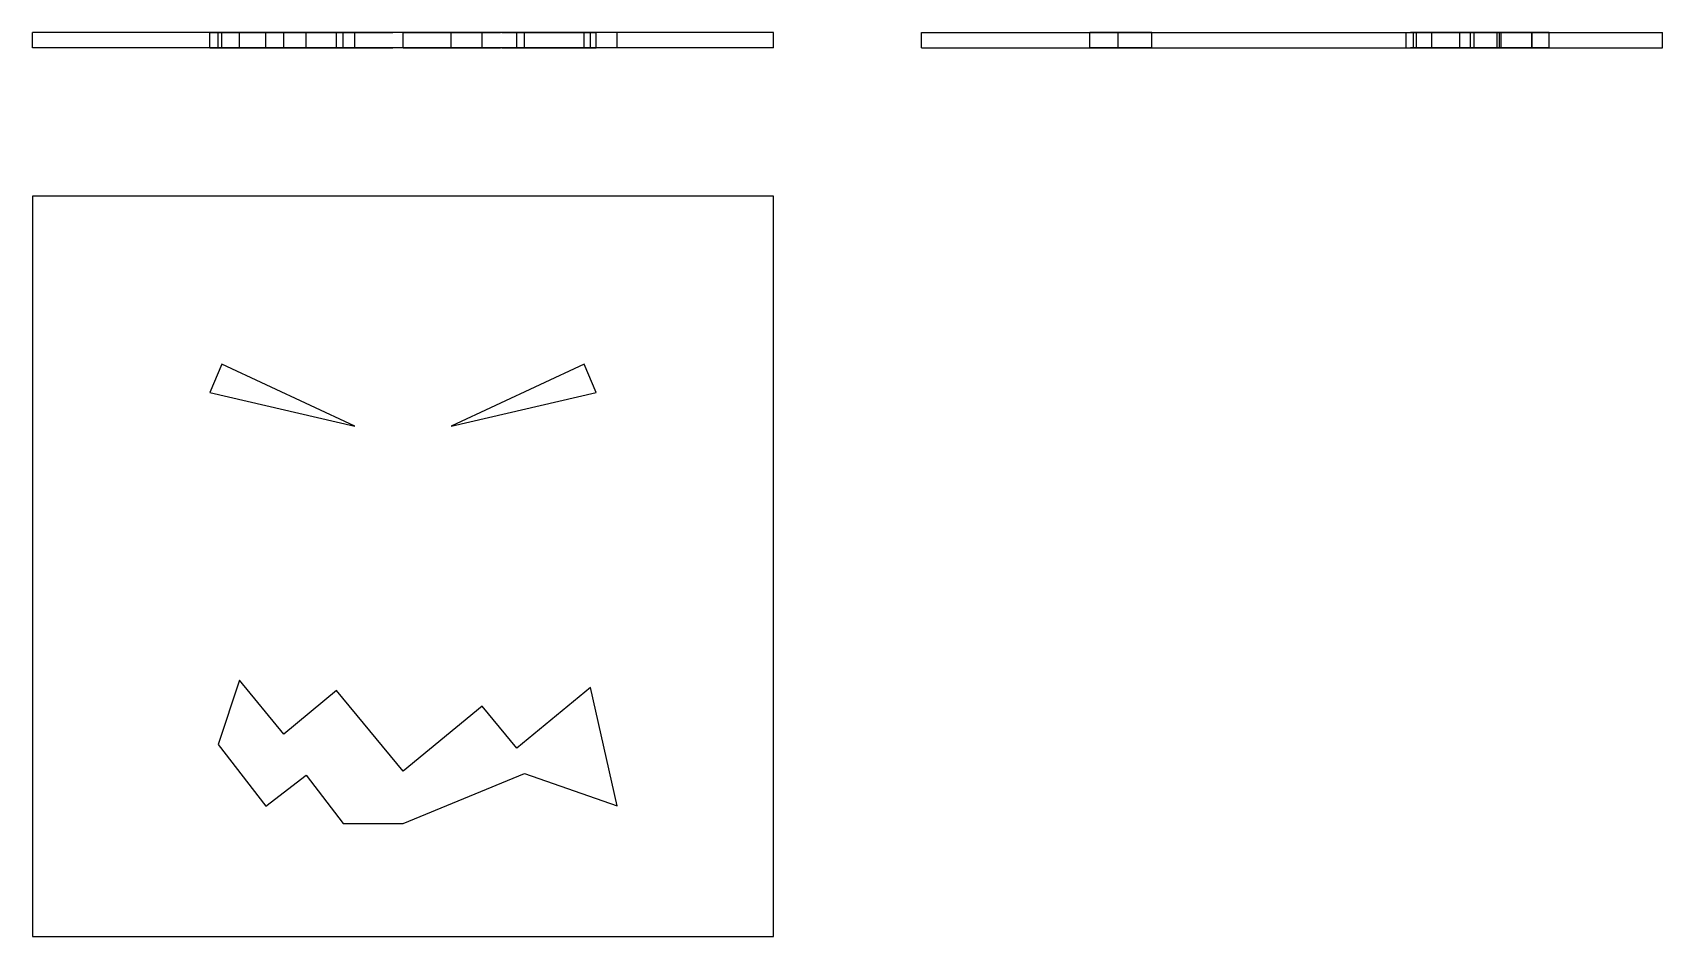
# Model space of a CAD drawing. Extents: x 0 to 3.3, y 0 to 1.83.
import ezdxf

# ---------------------------------------------------------------- set-up
doc = ezdxf.new("R2010")
doc.units = 0
doc.linetypes.add('HIDDEN', pattern=[0.075, 0.050025, -0.024975])
for name, color, linetype in [('FRONT', 7, 'CONTINUOUS'), ('FRONT_HID', 7, 'HIDDEN'), ('LEFT', 7, 'CONTINUOUS'), ('LEFT_HID', 7, 'HIDDEN'), ('TOP', 7, 'CONTINUOUS')]:
    doc.layers.add(name, color=color, linetype=linetype)

msp = doc.modelspace()

# ---------------------------------------------------------------- linework, layer by layer
at = {"layer": 'FRONT'}
for p, q in [((1.5, 1.83125), (0, 1.83125)), ((0, 1.8), (0, 1.83125)), ((1.5, 1.8), (1.5, 1.83125)), ((1.5, 1.8), (0, 1.8))]:
    msp.add_line(p, q, dxfattribs=at)
at = {"layer": 'FRONT_HID', "linetype": 'HIDDEN'}
for p, q in [((0.358973, 1.8), (0.358973, 1.83125)), ((0.358973, 1.83125), (0.65247, 1.83125)), ((0.383431, 1.83125), (0.358973, 1.83125)), ((0.375707, 1.8), (0.375707, 1.83125)), ((0.375707, 1.83125), (0.47207, 1.83125)), ((0.419173, 1.83125), (0.375707, 1.83125)), ((0.65247, 1.83125), (0.383431, 1.83125)), ((0.383431, 1.8), (0.383431, 1.83125)), ((0.508913, 1.83125), (0.419173, 1.83125)), ((0.419173, 1.8), (0.419173, 1.83125)), ((0.47207, 1.8), (0.47207, 1.83125)), ((0.47207, 1.83125), (0.553783, 1.83125)), ((0.61558, 1.83125), (0.508913, 1.83125)), ((0.508913, 1.8), (0.508913, 1.83125)), ((0.553783, 1.8), (0.553783, 1.83125)), ((0.553783, 1.83125), (0.6291, 1.83125)), ((0.75, 1.83125), (0.61558, 1.83125)), ((0.61558, 1.8), (0.61558, 1.83125)), ((0.6291, 1.8), (0.6291, 1.83125)), ((0.6291, 1.83125), (0.75, 1.83125)), ((0.65247, 1.8), (0.65247, 1.83125)), ((0.75, 1.8), (0.75, 1.83125)), ((0.75, 1.83125), (0.996072, 1.83125)), ((0.910141, 1.83125), (0.75, 1.83125)), ((0.75, 1.8), (0.75, 1.83125)), ((0.84753, 1.8), (0.84753, 1.83125)), ((0.84753, 1.83125), (1.141027, 1.83125)), ((1.116569, 1.83125), (0.84753, 1.83125)), ((0.980503, 1.83125), (0.910141, 1.83125)), ((0.910141, 1.8), (0.910141, 1.83125)), ((1.129859, 1.83125), (0.980503, 1.83125)), ((0.980503, 1.8), (0.980503, 1.83125)), ((0.996072, 1.8), (0.996072, 1.83125)), ((0.996072, 1.83125), (1.183564, 1.83125)), ((1.141027, 1.83125), (1.116569, 1.83125)), ((1.116569, 1.8), (1.116569, 1.83125)), ((1.183564, 1.83125), (1.129859, 1.83125)), ((1.129859, 1.8), (1.129859, 1.83125)), ((1.141027, 1.8), (1.141027, 1.83125)), ((1.183564, 1.8), (1.183564, 1.83125)), ((0.358973, 1.8), (0.65247, 1.8)), ((0.383431, 1.8), (0.358973, 1.8)), ((0.375707, 1.8), (0.47207, 1.8)), ((0.419173, 1.8), (0.375707, 1.8)), ((0.65247, 1.8), (0.383431, 1.8)), ((0.508913, 1.8), (0.419173, 1.8)), ((0.47207, 1.8), (0.553783, 1.8)), ((0.61558, 1.8), (0.508913, 1.8)), ((0.553783, 1.8), (0.6291, 1.8)), ((0.75, 1.8), (0.61558, 1.8)), ((0.6291, 1.8), (0.75, 1.8)), ((0.75, 1.8), (0.996072, 1.8)), ((0.910141, 1.8), (0.75, 1.8)), ((0.84753, 1.8), (1.141027, 1.8)), ((1.116569, 1.8), (0.84753, 1.8)), ((0.980503, 1.8), (0.910141, 1.8)), ((1.129859, 1.8), (0.980503, 1.8)), ((0.996072, 1.8), (1.183564, 1.8)), ((1.141027, 1.8), (1.116569, 1.8)), ((1.183564, 1.8), (1.129859, 1.8))]:
    msp.add_line(p, q, dxfattribs=at)
at = {"layer": 'LEFT'}
for p, q in [((1.8, 1.8), (1.8, 1.83125)), ((1.8, 1.83125), (3.3, 1.83125)), ((3.3, 1.8), (3.3, 1.83125)), ((1.8, 1.8), (3.3, 1.8))]:
    msp.add_line(p, q, dxfattribs=at)
at = {"layer": 'LEFT_HID', "linetype": 'HIDDEN'}
for p, q in [((2.266292, 1.83125), (2.140741, 1.83125)), ((2.140741, 1.8), (2.140741, 1.83125)), ((2.140741, 1.83125), (2.19781, 1.83125)), ((2.19781, 1.83125), (2.140741, 1.83125)), ((2.140741, 1.8), (2.140741, 1.83125)), ((2.140741, 1.83125), (2.266292, 1.83125)), ((2.19781, 1.8), (2.19781, 1.83125)), ((2.19781, 1.83125), (2.266292, 1.83125)), ((2.266292, 1.83125), (2.19781, 1.83125)), ((2.19781, 1.8), (2.19781, 1.83125)), ((2.266292, 1.8), (2.266292, 1.83125)), ((2.266292, 1.8), (2.266292, 1.83125)), ((2.889922, 1.83125), (2.780952, 1.83125)), ((2.780952, 1.8), (2.780952, 1.83125)), ((2.780952, 1.83125), (2.911144, 1.83125)), ((3.03575, 1.83125), (2.795864, 1.83125)), ((2.795864, 1.8), (2.795864, 1.83125)), ((2.795864, 1.83125), (2.918863, 1.83125)), ((2.965303, 1.83125), (2.802079, 1.83125)), ((2.802079, 1.8), (2.802079, 1.83125)), ((2.802079, 1.83125), (2.889922, 1.83125)), ((2.918863, 1.83125), (2.833423, 1.83125)), ((2.833423, 1.8), (2.833423, 1.83125)), ((2.833423, 1.83125), (2.965303, 1.83125)), ((2.889922, 1.8), (2.889922, 1.83125)), ((2.911144, 1.8), (2.911144, 1.83125)), ((2.911144, 1.83125), (3.036211, 1.83125)), ((2.918863, 1.8), (2.918863, 1.83125)), ((2.965303, 1.8), (2.965303, 1.83125)), ((3.071005, 1.83125), (2.970047, 1.83125)), ((2.970047, 1.8), (2.970047, 1.83125)), ((2.970047, 1.83125), (3.03575, 1.83125)), ((3.036211, 1.83125), (2.973252, 1.83125)), ((2.973252, 1.8), (2.973252, 1.83125)), ((2.973252, 1.83125), (3.071005, 1.83125)), ((3.03575, 1.8), (3.03575, 1.83125)), ((3.036211, 1.8), (3.036211, 1.83125)), ((3.071005, 1.8), (3.071005, 1.83125)), ((3.071005, 1.8), (3.071005, 1.83125)), ((2.266292, 1.8), (2.140741, 1.8)), ((2.140741, 1.8), (2.19781, 1.8)), ((2.19781, 1.8), (2.140741, 1.8)), ((2.140741, 1.8), (2.266292, 1.8)), ((2.19781, 1.8), (2.266292, 1.8)), ((2.266292, 1.8), (2.19781, 1.8)), ((2.889922, 1.8), (2.780952, 1.8)), ((2.780952, 1.8), (2.911144, 1.8)), ((3.03575, 1.8), (2.795864, 1.8)), ((2.795864, 1.8), (2.918863, 1.8)), ((2.965303, 1.8), (2.802079, 1.8)), ((2.802079, 1.8), (2.889922, 1.8)), ((2.918863, 1.8), (2.833423, 1.8)), ((2.833423, 1.8), (2.965303, 1.8)), ((2.911144, 1.8), (3.036211, 1.8)), ((3.071005, 1.8), (2.970047, 1.8)), ((2.970047, 1.8), (3.03575, 1.8)), ((3.036211, 1.8), (2.973252, 1.8)), ((2.973252, 1.8), (3.071005, 1.8))]:
    msp.add_line(p, q, dxfattribs=at)
at = {"layer": 'TOP'}
for p, q in [((1.5, 1.5), (0, 1.5)), ((0, 1.5), (0, 0)), ((1.5, 0), (1.5, 1.5)), ((0.383431, 1.159259), (0.358973, 1.10219)), ((0.65247, 1.033708), (0.383431, 1.159259)), ((1.116569, 1.159259), (0.84753, 1.033708)), ((1.141027, 1.10219), (1.116569, 1.159259)), ((0.358973, 1.10219), (0.65247, 1.033708)), ((0.84753, 1.033708), (1.141027, 1.10219)), ((0.419173, 0.519048), (0.375707, 0.388856)), ((0.508913, 0.410078), (0.419173, 0.519048)), ((0.61558, 0.497921), (0.508913, 0.410078)), ((0.75, 0.334697), (0.61558, 0.497921)), ((1.129859, 0.504136), (0.980503, 0.381137)), ((1.183564, 0.26425), (1.129859, 0.504136)), ((0.910141, 0.466577), (0.75, 0.334697)), ((0.980503, 0.381137), (0.910141, 0.466577)), ((0.375707, 0.388856), (0.47207, 0.263789)), ((0.47207, 0.263789), (0.553783, 0.326748)), ((0.553783, 0.326748), (0.6291, 0.228995)), ((0.75, 0.228995), (0.996072, 0.329953)), ((0.996072, 0.329953), (1.183564, 0.26425)), ((0.6291, 0.228995), (0.75, 0.228995)), ((0, 0), (1.5, 0))]:
    msp.add_line(p, q, dxfattribs=at)

doc.saveas('drawing.dxf')
